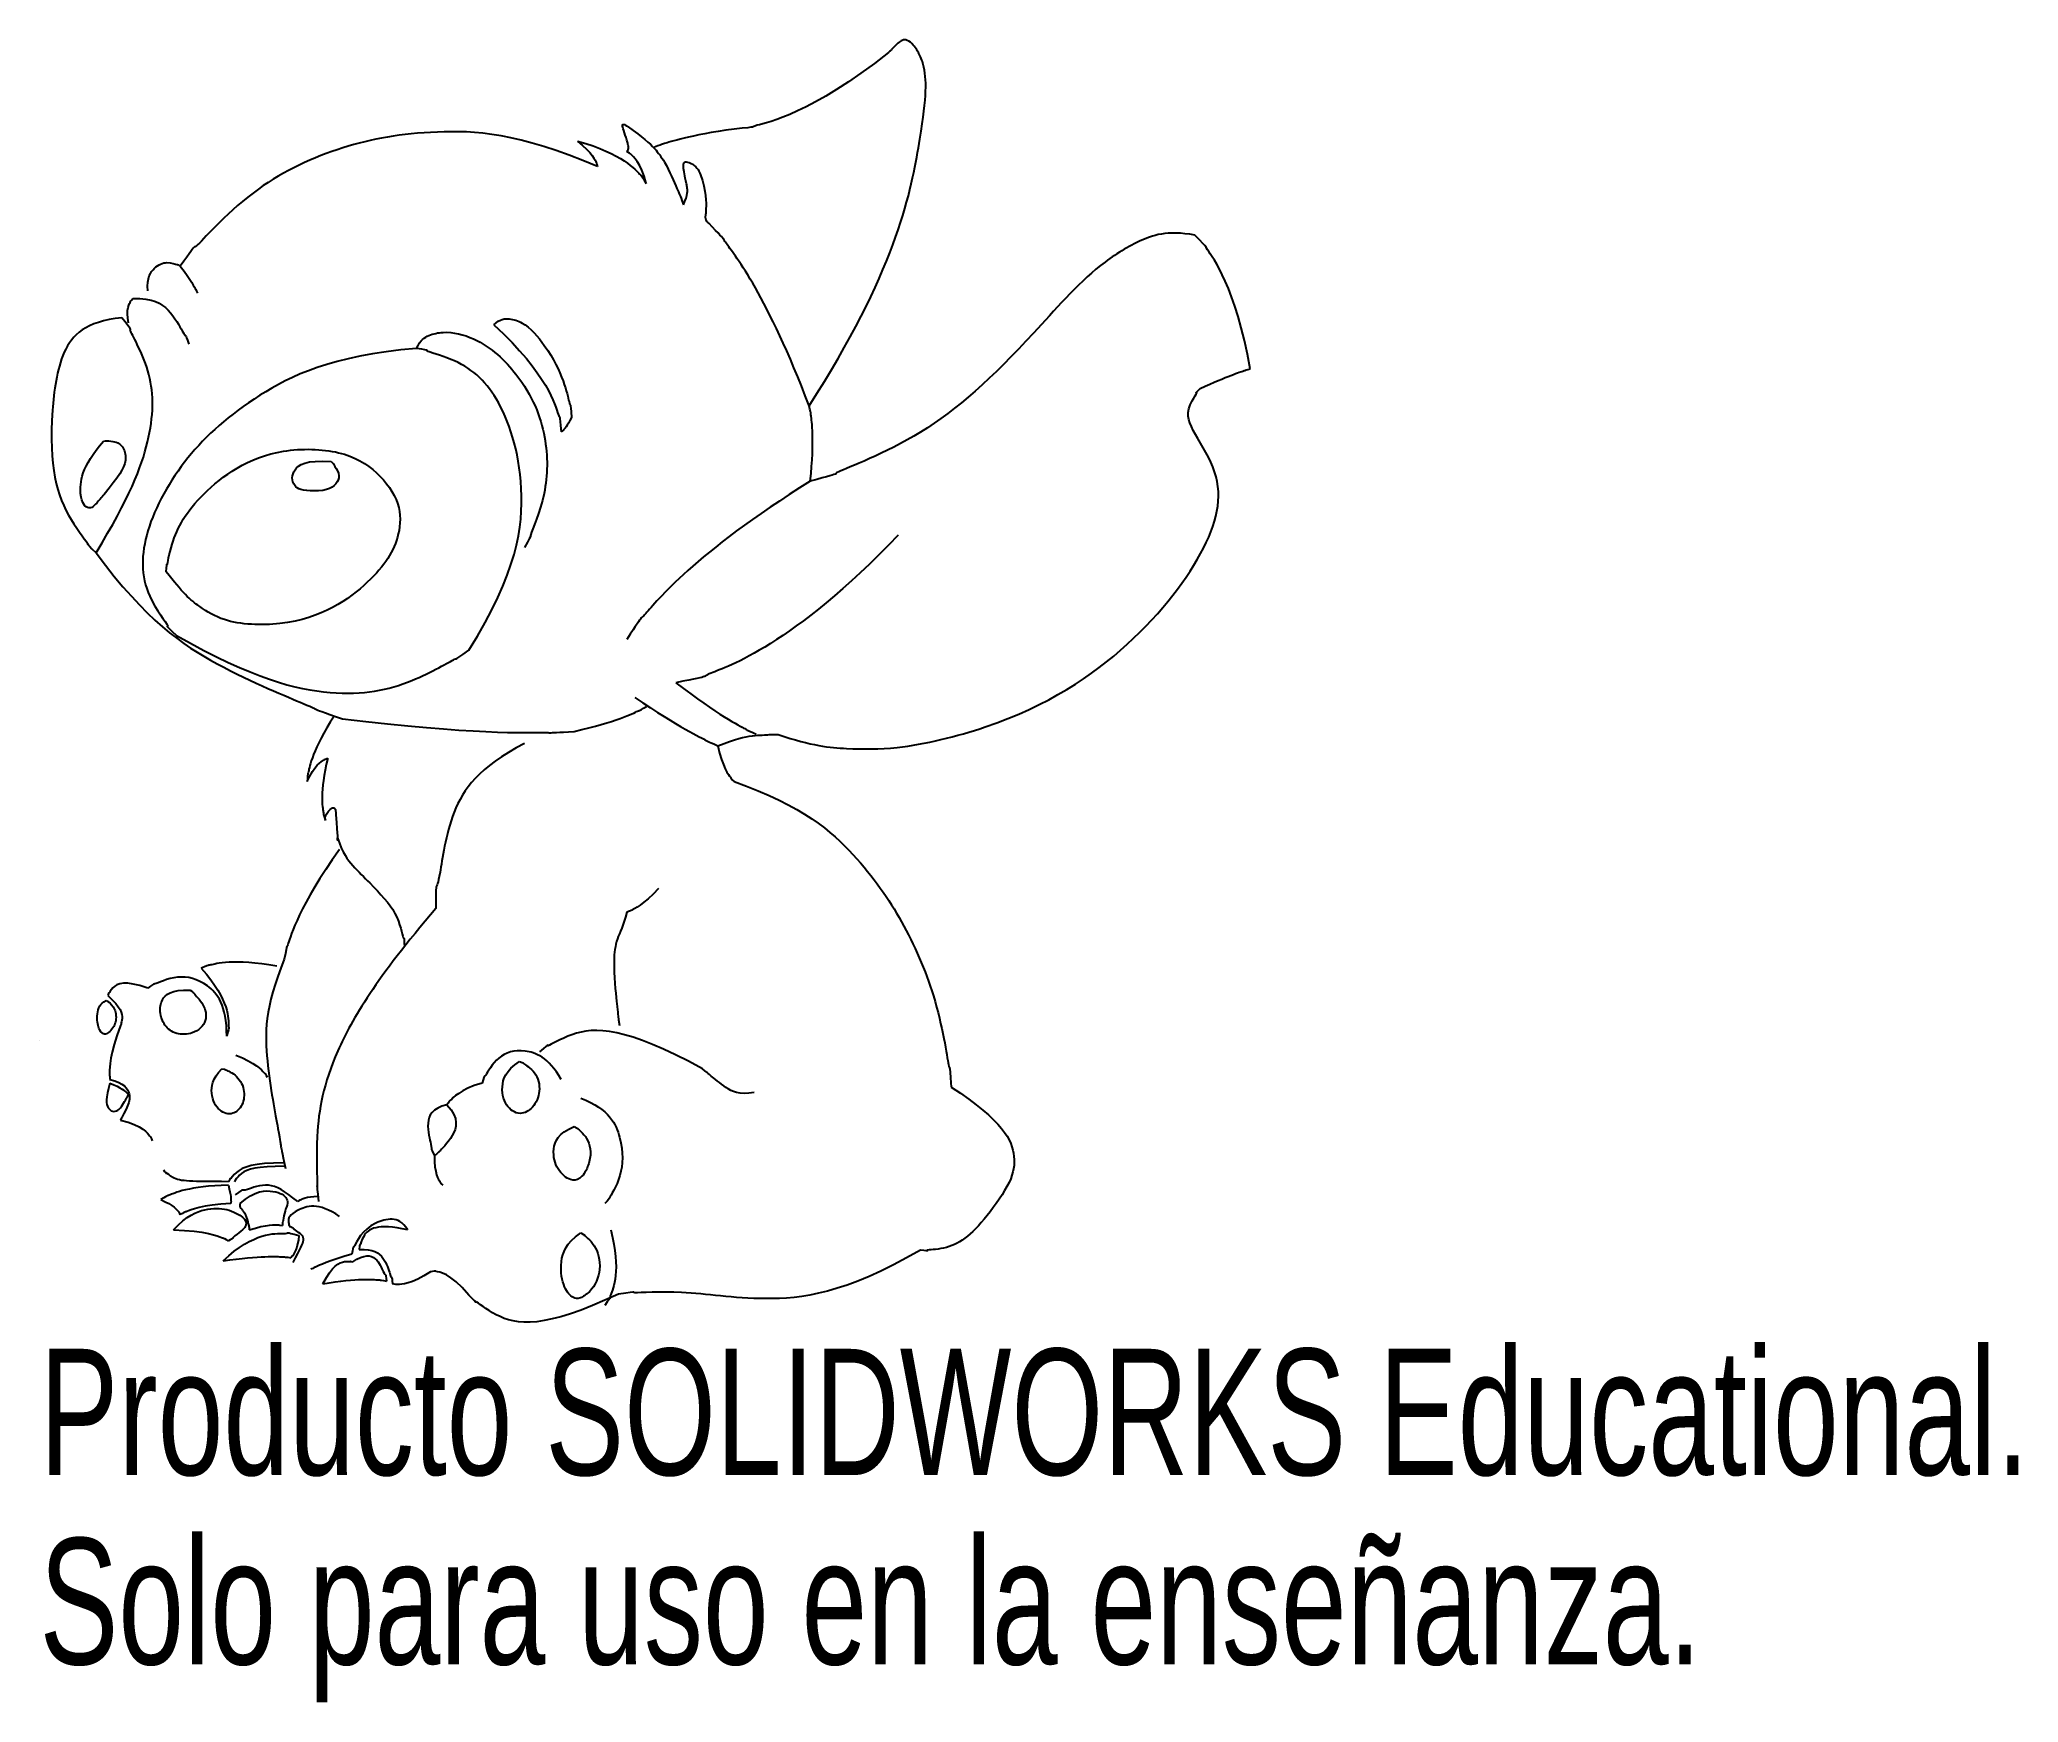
# Model space of a CAD drawing. Header units: millimetres. Extents: x 0 to 75.8, y -14 to 49.7.
import ezdxf

# ---------------------------------------------------------------- set-up
doc = ezdxf.new("R2010")
doc.units = ezdxf.units.MM
doc.styles.add('SLDTEXTSTYLE0', font='TXT', dxfattribs={"width": 0.7})

msp = doc.modelspace()

# ---------------------------------------------------------------- linework, layer by layer
at = {"color": 7, "linetype": 'Continuous'}
msp.add_line((0, 11.409), (0, 11.414), dxfattribs=at)
msp.add_line((0, 11.409), (0, 11.414), dxfattribs=at)
msp.add_line((0, 11.409), (0, 11.414), dxfattribs=at)
msp.add_line((0, 11.409), (0, 11.414), dxfattribs=at)
msp.add_line((0, 11.409), (0, 11.414), dxfattribs=at)
msp.add_line((0, 11.409), (0, 11.414), dxfattribs=at)
msp.add_line((0, 11.409), (0, 11.414), dxfattribs=at)
msp.add_line((0, 11.409), (0, 11.414), dxfattribs=at)
for points, knots in [([(29.474, 35.703), (32.742, 40.784), (33.957, 46.783), (33.992, 48.219), (33.78, 49.028), (33.515, 49.486), (33.264, 49.71), (33.068, 49.735), (32.877, 49.604), (32.513, 49.231), (32.63, 49.354), (32.513, 49.231)], [0, 0, 0, 0, 0.371736, 0.748387, 0.836784, 0.888235, 0.92084, 0.941516, 0.953693, 0.967921, 1, 1, 1, 1]), ([(32.513, 49.231), (29.531, 46.88), (26.595, 46.304), (27.617, 46.402), (26.595, 46.304)], [0, 0, 0, 0, 0.559224, 1, 1, 1, 1]), ([(21.37, 44.871), (18.297, 46.176), (14.943, 46.321), (11.608, 45.74), (8.051, 44.108), (5.389, 41.055), (6.19, 42.175), (5.389, 41.055)], [0, 0, 0, 0, 0.185023, 0.371064, 0.558624, 0.775479, 1, 1, 1, 1]), ([(22.484, 45.438), (22.546, 45.497), (22.563, 45.598), (22.501, 45.879), (22.377, 46.217), (22.321, 46.415), (22.323, 46.46), (22.343, 46.482), (22.386, 46.481), (22.433, 46.465), (23.099, 45.989), (23.5, 45.653), (24.019, 44.966), (24.657, 43.401), (24.478, 43.937), (24.657, 43.401)], [0, 0, 0, 0, 0.016855, 0.036941, 0.093295, 0.163868, 0.204303, 0.213021, 0.218898, 0.227371, 0.237157, 0.397537, 0.499969, 0.668804, 1, 1, 1, 1]), ([(26.595, 46.304), (24.857, 46.056), (23.549, 45.605), (23.981, 45.774), (23.549, 45.605)], [0, 0, 0, 0, 0.559271, 1, 1, 1, 1]), ([(20.604, 45.844), (21.174, 45.384), (21.37, 44.871), (21.321, 45.054), (21.37, 44.871)], [0, 0, 0, 0, 0.571207, 1, 1, 1, 1]), ([(20.604, 45.844), (22.342, 45.352), (23.235, 44.217), (22.974, 44.65), (23.235, 44.217)], [0, 0, 0, 0, 0.555726, 1, 1, 1, 1]), ([(23.235, 44.217), (23.026, 45.043), (22.484, 45.438), (22.692, 45.325), (22.484, 45.438)], [0, 0, 0, 0, 0.559321, 1, 1, 1, 1]), ([(24.785, 44.127), (24.786, 44.127), (24.787, 44.129), (24.786, 44.156), (24.703, 44.498), (24.628, 45.01), (24.679, 45.044), (24.759, 45.048), (24.936, 45.009), (25.216, 44.84), (25.567, 43.89), (25.491, 42.923), (25.537, 43.239), (25.491, 42.923)], [0, 0, 0, 0, 0.000342, 0.000789, 0.008632, 0.108264, 0.254751, 0.271978, 0.294701, 0.345915, 0.438578, 0.72527, 1, 1, 1, 1]), ([(24.657, 43.401), (24.84, 43.791), (24.785, 44.127), (24.818, 44.013), (24.785, 44.127)], [0, 0, 0, 0, 0.558561, 1, 1, 1, 1]), ([(25.491, 42.923), (25.516, 42.766), (25.634, 42.7), (25.587, 42.717), (25.634, 42.7)], [0, 0, 0, 0, 0.539728, 1, 1, 1, 1]), ([(29.474, 35.703), (27.875, 39.919), (25.634, 42.7), (26.453, 41.814), (25.634, 42.7)], [0, 0, 0, 0, 0.558023, 1, 1, 1, 1]), ([(44.246, 42.243), (43.156, 42.427), (42.064, 42.048), (40.132, 40.842), (37.16, 37.366), (33.804, 34.37), (29.515, 32.818), (31.007, 33.221), (29.515, 32.818)], [0, 0, 0, 0, 0.060833, 0.12443, 0.249758, 0.501424, 0.749009, 1, 1, 1, 1]), ([(46.365, 37.119), (45.799, 40.28), (44.246, 42.243), (44.845, 41.625), (44.246, 42.243)], [0, 0, 0, 0, 0.561972, 1, 1, 1, 1]), ([(4.141, 40.101), (4.107, 40.615), (4.396, 41.052), (4.87, 41.252), (5.389, 41.055), (5.218, 41.153), (5.389, 41.055)], [0, 0, 0, 0, 0.244218, 0.492877, 0.736617, 1, 1, 1, 1]), ([(5.389, 41.055), (5.808, 40.503), (6.05, 40.012), (5.976, 40.18), (6.05, 40.012)], [0, 0, 0, 0, 0.558734, 1, 1, 1, 1]), ([(3.402, 38.876), (3.299, 39.424), (3.577, 39.815), (3.456, 39.691), (3.577, 39.815)], [0, 0, 0, 0, 0.537246, 1, 1, 1, 1]), ([(3.577, 39.815), (4.337, 39.831), (5.009, 39.428), (5.714, 38.07), (5.542, 38.565), (5.714, 38.07)], [0, 0, 0, 0, 0.2472431, 0.5022092, 1, 1, 1, 1]), ([(3.153, 39.075), (1.744, 38.927), (0.754, 37.929), (0.24, 33.748), (0.813, 31.695), (2.164, 30.072), (1.653, 30.58), (2.164, 30.072)], [0, 0, 0, 0, 0.125594, 0.250239, 0.623777, 0.812751, 1, 1, 1, 1]), ([(2.164, 30.072), (3.443, 32.184), (4.354, 34.488), (4.406, 36.949), (3.153, 39.075), (3.669, 38.4), (3.153, 39.075)], [0, 0, 0, 0, 0.24999, 0.500864, 0.750191, 1, 1, 1, 1]), ([(17.392, 38.802), (17.645, 39.04), (17.993, 39.064), (18.646, 38.871), (19.998, 37.292), (20.369, 35.26), (20.315, 35.95), (20.369, 35.26)], [0, 0, 0, 0, 0.062772, 0.126002, 0.249416, 0.625882, 1, 1, 1, 1]), ([(17.392, 38.802), (19.478, 36.908), (19.981, 34.703), (19.9, 35.489), (19.981, 34.703)], [0, 0, 0, 0, 0.554746, 1, 1, 1, 1]), ([(14.439, 37.903), (11.122, 37.602), (8.082, 36.089), (5.515, 33.813), (3.891, 30.863), (3.858, 28.64), (5.244, 26.909), (4.674, 27.44), (5.244, 26.909)], [0, 0, 0, 0, 0.185401, 0.37438, 0.565363, 0.75282, 0.876533, 1, 1, 1, 1]), ([(14.439, 37.903), (14.588, 38.234), (14.902, 38.425), (15.637, 38.591), (17.039, 38.222), (18.691, 36.588), (19.481, 34.54), (19.461, 32.306), (18.573, 30.272), (18.93, 30.932), (18.573, 30.272)], [0, 0, 0, 0, 0.030476, 0.061306, 0.12464, 0.246412, 0.441546, 0.625964, 0.813584, 1, 1, 1, 1]), ([(16.441, 26.34), (18.3, 29.311), (18.754, 32.931), (17.576, 36.261), (16.272, 37.381), (14.439, 37.903), (15.075, 37.787), (14.439, 37.903)], [0, 0, 0, 0, 0.244913, 0.499876, 0.746724, 0.866796, 1, 1, 1, 1]), ([(44.45, 36.365), (45.497, 36.851), (46.365, 37.119), (46.072, 37.038), (46.365, 37.119)], [0, 0, 0, 0, 0.559843, 1, 1, 1, 1]), ([(28.285, 23.116), (29.577, 22.675), (30.953, 22.553), (33.129, 22.541), (37.899, 23.73), (42.008, 26.491), (44.981, 30.426), (45.42, 32.843), (44.054, 34.87), (43.873, 35.53), (44.45, 36.365), (44.177, 36.103), (44.45, 36.365)], [0, 0, 0, 0, 0.051854, 0.104326, 0.187024, 0.373779, 0.561864, 0.749236, 0.842573, 0.935437, 0.96142, 1, 1, 1, 1]), ([(29.515, 32.818), (29.687, 34.428), (29.474, 35.703), (29.571, 35.279), (29.474, 35.703)], [0, 0, 0, 0, 0.556171, 1, 1, 1, 1]), ([(20.369, 35.26), (20.214, 34.911), (19.981, 34.703), (20.066, 34.766), (19.981, 34.703)], [0, 0, 0, 0, 0.549702, 1, 1, 1, 1]), ([(2.447, 34.349), (1.593, 33.382), (1.477, 32.088), (1.795, 31.771), (1.996, 31.794), (2.166, 31.946), (2.978, 32.925), (3.357, 33.45), (3.255, 34.132), (2.899, 34.371), (2.447, 34.349), (2.601, 34.377), (2.447, 34.349)], [0, 0, 0, 0, 0.185451, 0.37217, 0.436615, 0.465733, 0.498496, 0.681314, 0.774411, 0.873446, 0.935059, 1, 1, 1, 1]), ([(4.853, 29.351), (5.446, 28.557), (6.049, 28.031), (7.222, 27.332), (10.371, 27.217), (12.876, 29.041), (13.757, 30.395), (13.884, 31.929), (12.973, 33.221), (11.607, 34.036), (8.501, 34.12), (5.957, 32.254), (5.072, 30.713), (4.853, 29.351), (4.895, 29.815), (4.853, 29.351)], [0, 0, 0, 0, 0.039412, 0.071249, 0.125541, 0.250823, 0.373991, 0.438238, 0.49943, 0.562268, 0.625514, 0.749042, 0.874505, 0.945168, 1, 1, 1, 1]), ([(11.168, 33.567), (10.185, 33.638), (9.794, 33.371), (9.645, 32.946), (9.731, 32.672), (9.953, 32.473), (10.971, 32.39), (11.385, 32.669), (11.523, 33.08), (11.168, 33.567), (11.335, 33.418), (11.168, 33.567)], [0, 0, 0, 0, 0.195162, 0.288814, 0.378032, 0.434774, 0.493841, 0.695997, 0.794794, 0.880674, 1, 1, 1, 1]), ([(29.515, 32.818), (25.033, 30.023), (22.484, 26.756), (23.263, 27.924), (22.484, 26.756)], [0, 0, 0, 0, 0.560409, 1, 1, 1, 1]), ([(32.884, 30.755), (28.8, 26.489), (24.372, 25.097), (25.937, 25.417), (24.372, 25.097)], [0, 0, 0, 0, 0.559971, 1, 1, 1, 1]), ([(2.164, 30.072), (4.095, 27.462), (6.853, 25.616), (11.604, 23.712), (10, 24.28), (11.604, 23.712)], [0, 0, 0, 0, 0.277856, 0.561903, 1, 1, 1, 1]), ([(5.244, 26.909), (8.192, 25.233), (11.457, 24.434), (14.1, 24.956), (16.441, 26.34), (15.689, 25.824), (16.441, 26.34)], [0, 0, 0, 0, 0.278704, 0.555057, 0.776524, 1, 1, 1, 1]), ([(24.372, 25.097), (25.994, 23.85), (27.446, 23.131), (26.949, 23.351), (27.446, 23.131)], [0, 0, 0, 0, 0.557959, 1, 1, 1, 1]), ([(22.799, 24.531), (24.505, 23.387), (25.971, 22.683), (25.474, 22.903), (25.971, 22.683)], [0, 0, 0, 0, 0.5579545, 1, 1, 1, 1]), ([(11.282, 23.823), (10.449, 22.55), (10.247, 21.313), (10.278, 21.74), (10.247, 21.313)], [0, 0, 0, 0, 0.548165, 1, 1, 1, 1]), ([(11.604, 23.712), (16.544, 23.124), (20.478, 23.235), (19.165, 23.156), (20.478, 23.235)], [0, 0, 0, 0, 0.558295, 1, 1, 1, 1]), ([(20.478, 23.235), (22.088, 23.597), (23.245, 24.192), (22.868, 23.971), (23.245, 24.192)], [0, 0, 0, 0, 0.559197, 1, 1, 1, 1]), ([(18.573, 22.775), (16.8, 21.834), (15.667, 20.247), (15.176, 16.452), (15.172, 17.758), (15.176, 16.452)], [0, 0, 0, 0, 0.257846, 0.508331, 1, 1, 1, 1]), ([(25.971, 22.683), (26.659, 22.951), (27.238, 23.086), (28.285, 23.116), (27.934, 23.126), (28.285, 23.116)], [0, 0, 0, 0, 0.310003, 0.559759, 1, 1, 1, 1]), ([(10.247, 21.313), (10.523, 21.935), (11.035, 22.203), (10.843, 22.133), (11.035, 22.203)], [0, 0, 0, 0, 0.540769, 1, 1, 1, 1]), ([(11.035, 22.203), (10.714, 20.905), (10.945, 19.822), (10.831, 20.183), (10.945, 19.822)], [0, 0, 0, 0, 0.54685, 1, 1, 1, 1]), ([(25.971, 22.683), (26.158, 21.858), (26.595, 21.313), (26.428, 21.485), (26.595, 21.313)], [0, 0, 0, 0, 0.547645, 1, 1, 1, 1]), ([(26.595, 21.313), (29.272, 20.361), (31.427, 18.413), (33.059, 16.043), (34.443, 12.953), (34.913, 9.611), (34.827, 10.742), (34.913, 9.611)], [0, 0, 0, 0, 0.18471, 0.373536, 0.560607, 0.780677, 1, 1, 1, 1]), ([(10.945, 19.822), (10.92, 19.916), (10.955, 20.037), (11.126, 20.263), (11.239, 20.324), (11.329, 20.295), (11.422, 19.175), (11.411, 19.075), (11.41, 19.069), (11.409, 19.068), (11.409, 19.068), (11.409, 19.068), (11.409, 19.072), (11.409, 19.084), (11.414, 19.154), (11.411, 19.13), (11.414, 19.154)], [0, 0, 0, 0, 0.047757, 0.10916, 0.247794, 0.309978, 0.356505, 0.905403, 0.954545, 0.957776, 0.957927, 0.95797, 0.958009, 0.960048, 0.965686, 1, 1, 1, 1]), ([(11.414, 19.154), (11.596, 18.569), (11.993, 18.08), (12.882, 17.191), (13.736, 16.309), (13.972, 14.992), (13.958, 15.463), (13.972, 14.992)], [0, 0, 0, 0, 0.120877, 0.245287, 0.493586, 0.73586, 1, 1, 1, 1]), ([(11.488, 18.716), (9.933, 16.538), (9.373, 14.512), (9.511, 15.21), (9.373, 14.512)], [0, 0, 0, 0, 0.560046, 1, 1, 1, 1]), ([(23.702, 17.218), (23.117, 16.584), (22.484, 16.31), (22.707, 16.384), (22.484, 16.31)], [0, 0, 0, 0, 0.555559, 1, 1, 1, 1]), ([(15.176, 16.452), (12.883, 13.767), (11.061, 10.717), (10.535, 7.998), (10.679, 5.225), (10.589, 6.148), (10.679, 5.225)], [0, 0, 0, 0, 0.279549, 0.560874, 0.780199, 1, 1, 1, 1]), ([(22.484, 16.31), (22.366, 15.775), (22.065, 15.299), (21.952, 14.198), (22.204, 11.969), (22.11, 12.695), (22.204, 11.969)], [0, 0, 0, 0, 0.122804, 0.248885, 0.497131, 1, 1, 1, 1]), ([(9.086, 14.241), (7.424, 14.543), (6.192, 14.164), (6.6, 14.335), (6.192, 14.164)], [0, 0, 0, 0, 0.56704, 1, 1, 1, 1]), ([(9.373, 14.512), (8.6, 12.645), (8.64, 10.59), (9.423, 6.498), (9.129, 7.844), (9.423, 6.498)], [0, 0, 0, 0, 0.245092, 0.494551, 1, 1, 1, 1]), ([(4.141, 13.404), (3.263, 13.707), (2.836, 13.54), (2.613, 13.122), (2.668, 13.278), (2.613, 13.122)], [0, 0, 0, 0, 0.49937, 0.745389, 1, 1, 1, 1]), ([(7.168, 11.561), (7.171, 12.749), (6.448, 13.664), (5.248, 13.958), (4.141, 13.404), (4.496, 13.65), (4.141, 13.404)], [0, 0, 0, 0, 0.2460525, 0.4878005, 0.7435704, 1, 1, 1, 1]), ([(6.192, 14.164), (7.303, 12.927), (7.168, 11.561), (7.292, 12.042), (7.168, 11.561)], [0, 0, 0, 0, 0.547694, 1, 1, 1, 1]), ([(2.556, 12.924), (2.407, 12.865), (2.282, 12.713), (2.163, 12.257), (2.27, 11.808), (2.388, 11.666), (2.532, 11.621), (2.827, 11.836), (2.98, 12.28), (2.851, 12.724), (2.556, 12.924), (2.666, 12.869), (2.556, 12.924)], [0, 0, 0, 0, 0.048914, 0.108938, 0.252632, 0.393354, 0.449636, 0.495527, 0.606765, 0.749997, 0.891091, 1, 1, 1, 1]), ([(2.613, 13.122), (3.123, 12.657), (3.205, 12.325), (3.096, 11.969), (3.148, 12.085), (3.096, 11.969)], [0, 0, 0, 0, 0.491227, 0.734969, 1, 1, 1, 1]), ([(5.762, 13.327), (5.04, 13.351), (4.661, 13.022), (4.575, 12.484), (4.767, 11.943), (5.207, 11.611), (5.966, 11.641), (6.446, 12.107), (6.323, 12.799), (5.762, 13.327), (5.973, 13.175), (5.762, 13.327)], [0, 0, 0, 0, 0.12476, 0.211383, 0.305262, 0.4043, 0.499423, 0.630622, 0.745917, 0.867195, 1, 1, 1, 1]), ([(3.096, 11.969), (2.675, 10.856), (2.696, 9.904), (2.663, 10.226), (2.696, 9.904)], [0, 0, 0, 0, 0.555353, 1, 1, 1, 1]), ([(25.391, 10.315), (22.405, 11.928), (20.721, 11.939), (19.144, 10.964), (19.641, 11.366), (19.144, 10.964)], [0, 0, 0, 0, 0.489608, 0.732475, 1, 1, 1, 1]), ([(7.514, 10.832), (8.274, 10.548), (8.719, 9.997), (8.587, 10.204), (8.719, 9.997)], [0, 0, 0, 0, 0.534108, 1, 1, 1, 1]), ([(19.981, 9.904), (19.471, 10.764), (18.5, 11.129), (17.51, 10.848), (16.944, 9.767), (17.077, 10.184), (16.944, 9.767)], [0, 0, 0, 0, 0.233206, 0.475321, 0.715503, 1, 1, 1, 1]), ([(2.696, 9.904), (3.236, 9.779), (3.533, 9.335), (3.355, 8.828), (3.096, 8.35), (3.179, 8.506), (3.096, 8.35)], [0, 0, 0, 0, 0.25509, 0.501563, 0.74951, 1, 1, 1, 1]), ([(6.986, 10.315), (6.602, 9.926), (6.532, 9.249), (6.861, 8.669), (7.382, 8.506), (7.812, 8.906), (7.881, 9.567), (7.511, 10.137), (6.986, 10.315), (7.173, 10.277), (6.986, 10.315)], [0, 0, 0, 0, 0.111088, 0.249124, 0.384437, 0.495362, 0.614506, 0.749503, 0.887367, 1, 1, 1, 1]), ([(18.376, 10.591), (17.842, 10.239), (17.626, 9.505), (17.886, 8.788), (18.432, 8.496), (18.982, 8.861), (19.23, 9.589), (18.954, 10.292), (18.376, 10.591), (18.589, 10.516), (18.376, 10.591)], [0, 0, 0, 0, 0.113785, 0.249924, 0.385532, 0.495636, 0.612997, 0.749917, 0.884251, 1, 1, 1, 1]), ([(27.363, 9.4), (26.781, 9.298), (26.282, 9.566), (25.391, 10.315), (25.676, 10.064), (25.391, 10.315)], [0, 0, 0, 0, 0.254656, 0.498648, 1, 1, 1, 1]), ([(2.696, 9.767), (2.519, 9.168), (2.551, 8.861), (2.784, 8.648), (2.979, 8.699), (3.136, 8.842), (3.402, 9.322), (3.326, 9.153), (3.402, 9.322)], [0, 0, 0, 0, 0.282776, 0.422485, 0.564985, 0.655959, 0.752014, 1, 1, 1, 1]), ([(2.696, 9.767), (3.133, 9.589), (3.402, 9.322), (3.318, 9.42), (3.402, 9.322)], [0, 0, 0, 0, 0.554474, 1, 1, 1, 1]), ([(16.944, 9.767), (16.084, 9.506), (15.601, 8.929), (15.744, 9.148), (15.601, 8.929)], [0, 0, 0, 0, 0.544637, 1, 1, 1, 1]), ([(20.723, 9.188), (21.826, 8.765), (22.374, 7.542), (22.329, 6.132), (21.653, 5.148), (21.923, 5.46), (21.653, 5.148)], [0, 0, 0, 0, 0.23057, 0.491981, 0.76716, 1, 1, 1, 1]), ([(34.913, 9.611), (36.904, 8.302), (37.417, 7.232), (37.28, 6.051), (35.91, 4.09), (34.949, 3.399), (33.736, 3.369), (34.158, 3.322), (33.736, 3.369)], [0, 0, 0, 0, 0.249511, 0.373806, 0.498363, 0.748976, 0.87296, 1, 1, 1, 1]), ([(3.096, 8.35), (3.958, 8.155), (4.309, 7.556), (4.216, 7.788), (4.309, 7.556)], [0, 0, 0, 0, 0.55964, 1, 1, 1, 1]), ([(15.601, 8.929), (15.02, 8.809), (14.77, 8.194), (15.12, 6.991), (14.933, 7.37), (15.12, 6.991)], [0, 0, 0, 0, 0.236443, 0.501083, 1, 1, 1, 1]), ([(15.601, 8.929), (16.09, 8.408), (15.822, 7.615), (15.12, 6.991), (15.368, 7.169), (15.12, 6.991)], [0, 0, 0, 0, 0.286829, 0.622967, 1, 1, 1, 1]), ([(20.478, 8.097), (19.853, 7.853), (19.59, 7.168), (19.819, 6.406), (20.324, 5.999), (20.608, 6.053), (20.868, 6.269), (21.178, 6.979), (21.016, 7.718), (20.478, 8.097), (20.683, 7.992), (20.478, 8.097)], [0, 0, 0, 0, 0.1183491, 0.247846, 0.3883404, 0.5029437, 0.5538667, 0.6135922, 0.7504094, 0.8837978, 1, 1, 1, 1]), ([(15.12, 6.991), (15.105, 6.299), (15.443, 5.849), (15.304, 5.991), (15.443, 5.849)], [0, 0, 0, 0, 0.551881, 1, 1, 1, 1]), ([(7.23, 5.989), (5.798, 6.003), (5.257, 5.968), (4.757, 6.431), (4.907, 6.228), (4.757, 6.431)], [0, 0, 0, 0, 0.5394274, 0.7433462, 1, 1, 1, 1]), ([(9.38, 6.711), (8.163, 6.703), (7.608, 6.484), (7.23, 5.989), (7.339, 6.174), (7.23, 5.989)], [0, 0, 0, 0, 0.4996442, 0.7444638, 1, 1, 1, 1]), ([(9.406, 6.581), (8.305, 6.574), (7.798, 6.442), (7.462, 5.989), (7.555, 6.166), (7.462, 5.989)], [0, 0, 0, 0, 0.502852, 0.742274, 1, 1, 1, 1]), ([(7.23, 5.849), (5.724, 5.83), (4.649, 5.301), (4.998, 5.515), (4.649, 5.301)], [0, 0, 0, 0, 0.556778, 1, 1, 1, 1]), ([(7.23, 5.849), (7.338, 5.465), (7.324, 5.148), (7.336, 5.254), (7.324, 5.148)], [0, 0, 0, 0, 0.556438, 1, 1, 1, 1]), ([(9.89, 5.225), (9.365, 5.642), (8.768, 6.009), (7.493, 5.48), (7.927, 5.797), (7.493, 5.48)], [0, 0, 0, 0, 0.243737, 0.498452, 1, 1, 1, 1]), ([(7.68, 5.148), (8.258, 5.668), (9.102, 5.657), (9.467, 5.411), (9.522, 5.153), (9.387, 4.878), (9.301, 4.31), (9.301, 4.508), (9.301, 4.31)], [0, 0, 0, 0, 0.242538, 0.505847, 0.6431, 0.72515, 0.820761, 1, 1, 1, 1]), ([(10.661, 5.422), (10.208, 5.41), (9.89, 5.225), (9.992, 5.3), (9.89, 5.225)], [0, 0, 0, 0, 0.552046, 1, 1, 1, 1]), ([(4.649, 5.301), (5.135, 5.089), (5.389, 4.73), (5.315, 4.864), (5.389, 4.73)], [0, 0, 0, 0, 0.5473401, 1, 1, 1, 1]), ([(5.131, 4.141), (5.642, 4.707), (6.392, 4.981), (7.197, 4.979), (7.866, 4.615), (7.931, 4.428), (7.867, 4.215), (7.23, 3.726), (7.481, 3.852), (7.23, 3.726)], [0, 0, 0, 0, 0.175348, 0.358679, 0.543685, 0.718654, 0.764191, 0.815348, 1, 1, 1, 1]), ([(7.324, 5.148), (6.22, 5.099), (5.389, 4.73), (5.66, 4.878), (5.389, 4.73)], [0, 0, 0, 0, 0.548517, 1, 1, 1, 1]), ([(7.68, 5.148), (7.656, 5.073), (7.677, 5.012), (7.765, 4.907), (7.928, 4.695), (8.028, 4.141), (8.022, 4.337), (8.028, 4.141)], [0, 0, 0, 0, 0.070874, 0.128733, 0.252374, 0.49271, 1, 1, 1, 1]), ([(11.488, 4.654), (10.684, 5.225), (9.647, 4.848), (9.477, 4.549), (9.583, 4.263), (9.528, 4.359), (9.583, 4.263)], [0, 0, 0, 0, 0.360101, 0.763049, 0.888638, 1, 1, 1, 1]), ([(14.099, 4.141), (13.888, 4.46), (13.518, 4.626), (12.393, 4.298), (11.955, 3.217), (12.04, 3.623), (11.955, 3.217)], [0, 0, 0, 0, 0.122357, 0.252054, 0.62702, 1, 1, 1, 1]), ([(5.131, 4.141), (6.355, 4.116), (7.23, 3.726), (6.945, 3.883), (7.23, 3.726)], [0, 0, 0, 0, 0.561169, 1, 1, 1, 1]), ([(7.032, 2.959), (8.208, 4.071), (9.935, 3.929), (9.319, 4.091), (9.935, 3.929)], [0, 0, 0, 0, 0.4830585, 1, 1, 1, 1]), ([(8.028, 4.141), (8.714, 4.365), (9.301, 4.31), (9.103, 4.346), (9.301, 4.31)], [0, 0, 0, 0, 0.550197, 1, 1, 1, 1]), ([(9.706, 2.891), (9.998, 3.433), (10.132, 3.685), (10.098, 3.932), (9.583, 4.263), (9.796, 4.189), (9.583, 4.263)], [0, 0, 0, 0, 0.349184, 0.51124, 0.652717, 1, 1, 1, 1]), ([(9.935, 3.929), (9.884, 3.416), (9.622, 3.076), (9.726, 3.183), (9.622, 3.076)], [0, 0, 0, 0, 0.546324, 1, 1, 1, 1]), ([(14.099, 4.141), (12.912, 4.404), (12.418, 4.087), (12.238, 3.392), (12.259, 3.644), (12.238, 3.392)], [0, 0, 0, 0, 0.482305, 0.714952, 1, 1, 1, 1]), ([(20.723, 4.025), (20.147, 3.631), (19.872, 2.753), (20.095, 1.868), (20.346, 1.577), (20.648, 1.472), (21.255, 1.872), (21.552, 2.741), (21.299, 3.62), (20.723, 4.025), (20.938, 3.911), (20.723, 4.025)], [0, 0, 0, 0, 0.107403, 0.249076, 0.389535, 0.448579, 0.497836, 0.609645, 0.751014, 0.891648, 1, 1, 1, 1]), ([(21.878, 4.141), (22.287, 2.571), (21.653, 1.248), (21.944, 1.681), (21.653, 1.248)], [0, 0, 0, 0, 0.525142, 1, 1, 1, 1]), ([(7.032, 2.959), (8.471, 3.17), (9.622, 3.076), (9.238, 3.127), (9.622, 3.076)], [0, 0, 0, 0, 0.557566, 1, 1, 1, 1]), ([(11.955, 3.217), (11.068, 2.946), (10.39, 2.634), (10.614, 2.745), (10.39, 2.634)], [0, 0, 0, 0, 0.554226, 1, 1, 1, 1]), ([(11.999, 2.92), (12.433, 3.218), (12.927, 3.151), (13.28, 2.176), (13.246, 2.578), (13.28, 2.176)], [0, 0, 0, 0, 0.255102, 0.49698, 1, 1, 1, 1]), ([(12.238, 3.392), (12.782, 3.425), (13.218, 3.119), (13.52, 2.072), (13.483, 2.45), (13.52, 2.072)], [0, 0, 0, 0, 0.251562, 0.497233, 1, 1, 1, 1]), ([(33.736, 3.369), (30.82, 1.669), (27.451, 1.333), (24.828, 1.847), (22.171, 1.68), (23.063, 1.806), (22.171, 1.68)], [0, 0, 0, 0, 0.2790334, 0.5589115, 0.7798744, 1, 1, 1, 1]), ([(10.853, 2.072), (11.213, 2.788), (11.593, 2.957), (11.999, 2.92), (11.864, 2.947), (11.999, 2.92)], [0, 0, 0, 0, 0.493119, 0.748804, 1, 1, 1, 1]), ([(10.853, 2.072), (12.197, 2.316), (13.28, 2.176), (12.918, 2.248), (13.28, 2.176)], [0, 0, 0, 0, 0.555788, 1, 1, 1, 1]), ([(14.975, 2.54), (14.236, 2.045), (13.52, 2.072), (13.767, 2.031), (13.52, 2.072)], [0, 0, 0, 0, 0.553775, 1, 1, 1, 1]), ([(16.441, 1.644), (15.729, 2.521), (14.975, 2.54), (15.245, 2.571), (14.975, 2.54)], [0, 0, 0, 0, 0.599525, 1, 1, 1, 1]), ([(22.171, 1.68), (19.297, 0.331), (17.749, 0.559), (16.441, 1.644), (16.841, 1.221), (16.441, 1.644)], [0, 0, 0, 0, 0.492983, 0.73596, 1, 1, 1, 1])]:
    msp.add_open_spline(points, degree=3, knots=knots, dxfattribs=at)

# ---------------------------------------------------------------- texts
at = {"color": 7, "linetype": 'Continuous', "char_height": 4.83362, "attachment_point": 1, "style": 'SLDTEXTSTYLE0'}
for s, insert in [('Producto SOLIDWORKS Educational.', (0, -0.413)), ('Solo para uso en la enseñanza.', (0, -7.664))]:
    msp.add_mtext(s, dxfattribs=dict(at, insert=insert))

doc.saveas('drawing.dxf')
